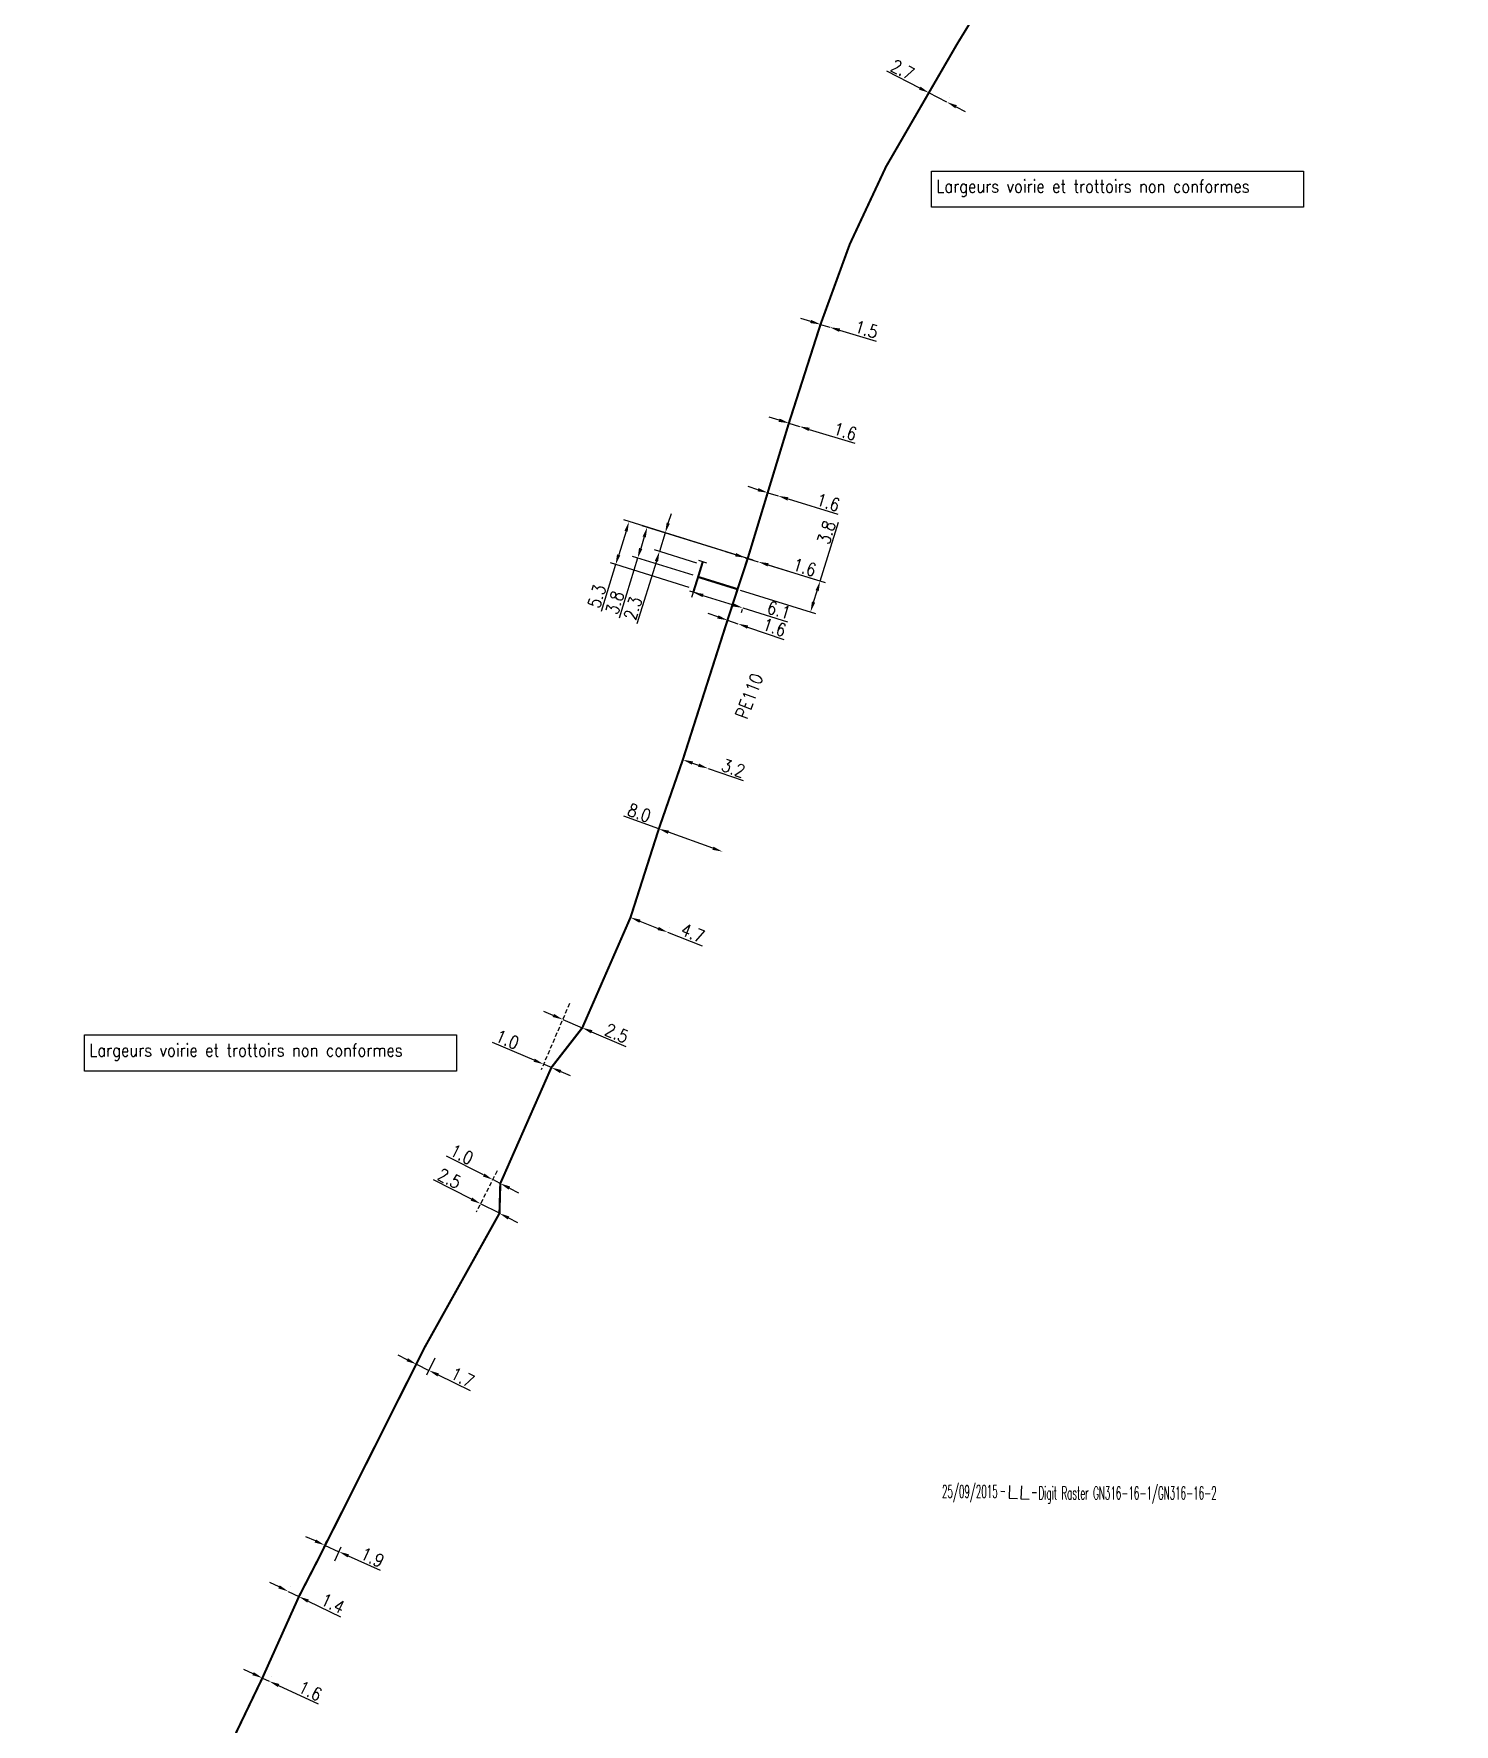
# Model space of a CAD drawing. Header units: millimetres. Extents: x 113011 to 114001, y 124000 to 125001.
# Drawn here: x 113611 to 113778, y 124542.4 to 124741.3 of the extents above; entities that cross this region are included whole.
import ezdxf
from ezdxf.enums import TextEntityAlignment as Align

# ---------------------------------------------------------------- set-up
doc = ezdxf.new("R2010")
doc.units = ezdxf.units.MM
doc.header["$PDMODE"] = 34
doc.linetypes.add('DASHED', pattern=[0.75, 0.5, -0.25])
doc.linetypes.add('L_25_PE', pattern=[2000, 1000, 1000])
doc.layers.get('0').update_dxf_attribs({"linetype": 'CONTINUOUS'})
doc.layers.get('Defpoints').update_dxf_attribs({"linetype": 'CONTINUOUS'})
for name, color, linetype in [('L_150', 1, 'CONTINUOUS'), ('L_340', 7, 'CONTINUOUS'), ('L_900', 7, 'CONTINUOUS'), ('L_910', 7, 'CONTINUOUS')]:
    doc.layers.add(name, color=color, linetype=linetype)
doc.styles.get("Standard").update_dxf_attribs({"font": 'romans.shx', "width": 0.85})
doc.dimstyles.get("Standard").update_dxf_attribs({"dimtxt": 1.5, "dimasz": 1.2, "dimexe": 0.625, "dimexo": 0.625, "dimgap": 0.25, "dimtad": 1, "dimdec": 1, "dimzin": 0, "dimdsep": 46, "dimtxsty": 'Standard', "dimcen": -0.5, "dimadec": 0, "dimazin": 0, "dimtfac": 1, "dimtdec": 1, "dimtmove": 0, "dimatfit": 3, "dimfxl": 0, "dimtolj": 1, "dimtzin": 0, "dimarcsym": 0})

# ---------------------------------------------------------------- blocks, each defined once
blk = doc.blocks.new('GIS_MODF')
at = {"color": 0, "linetype": 'Continuous', "flags": 128}
for points in [[(-2.18, -0.01), (-1.68, -0.01)], [(1.52, -0.01), (2.02, -0.01)]]:
    blk.add_lwpolyline(points, dxfattribs=at)
at = {"color": 0, "linetype": 'Continuous', "width": 0.5}
blk.add_attdef('DATE', text='', height=1.5, dxfattribs=at).set_placement((-2.5, -0.8), align=Align.RIGHT)
at = {"color": 0, "linetype": 'Continuous', "width": 1.771291}
blk.add_attdef('USER', text='', height=1.5, dxfattribs=at).set_placement((-1.51, -0.8), (1.28, -0.8), align=Align.FIT)
at = {"color": 0, "linetype": 'Continuous', "width": 0.5}
blk.add_attdef('DESC', (2.29, -0.8), '', height=1.5, dxfattribs=at)
blk = doc.blocks.new('*D284')
at = {"layer": 'Defpoints', "color": 0, "linetype": 'Continuous', "transparency": 16777216}
for p in [(113637.89, 124547.87), (113638.7, 124547.49), (113638.7, 124547.49)]:
    blk.add_point(p, dxfattribs=at)
at = {"layer": 'L_150', "color": 0, "linetype": 'Continuous', "lineweight": -2, "transparency": 16777216}
for p, q in [((113636.8, 124548.38), (113635.71, 124548.89)), ((113637.89, 124547.87), (113638.7, 124547.49)), ((113638.15, 124548.44), (113638.15, 124548.44)), ((113638.97, 124548.06), (113638.97, 124548.06)), ((113639.79, 124546.99), (113644.45, 124544.82))]:
    blk.add_line(p, q, dxfattribs=at)
at = {"layer": 'L_150', "color": 0, "linetype": 'Continuous', "transparency": 16777216}
for points in [[(113636.88, 124548.56), (113636.72, 124548.2), (113637.89, 124547.87)], [(113639.88, 124547.17), (113639.71, 124546.81), (113638.7, 124547.49)]]:
    blk.add_solid(points, dxfattribs=at)
at = {"layer": 'L_150', "color": 0, "linetype": 'Continuous', "transparency": 16777216, "insert": (113643.52, 124546.36), "char_height": 1.5, "attachment_point": 5, "rotation": 335.0694}
blk.add_mtext('\\A1;1.6', dxfattribs=at)
blk = doc.blocks.new('*D285')
at = {"layer": 'Defpoints', "color": 0, "linetype": 'Continuous', "transparency": 16777216}
for p in [(113640.93, 124558.06), (113640.93, 124558.06), (113642.19, 124557.45)]:
    blk.add_point(p, dxfattribs=at)
at = {"layer": 'L_150', "color": 0, "linetype": 'Continuous', "lineweight": -2, "transparency": 16777216}
for p, q in [((113639.85, 124558.59), (113638.77, 124559.11)), ((113640.93, 124558.06), (113642.19, 124557.45)), ((113641.2, 124558.62), (113641.2, 124558.62)), ((113642.46, 124558.01), (113642.46, 124558.01)), ((113643.27, 124556.92), (113647.09, 124555.06))]:
    blk.add_line(p, q, dxfattribs=at)
at = {"layer": 'L_150', "color": 0, "linetype": 'Continuous', "transparency": 16777216}
for points in [[(113639.94, 124558.77), (113639.76, 124558.41), (113640.93, 124558.06)], [(113643.36, 124557.1), (113643.18, 124556.74), (113642.19, 124557.45)]]:
    blk.add_solid(points, dxfattribs=at)
at = {"layer": 'L_150', "color": 0, "linetype": 'Continuous', "transparency": 16777216, "insert": (113646.16, 124556.63), "char_height": 1.5, "attachment_point": 5, "rotation": 334.0475}
blk.add_mtext('\\A1;1.4', dxfattribs=at)
blk = doc.blocks.new('*D286')
at = {"layer": 'Defpoints', "color": 0, "linetype": 'Continuous', "transparency": 16777216}
for p in [(113644.49, 124561.91), (113646.9, 124562.73), (113646.16, 124561.09)]:
    blk.add_point(p, dxfattribs=at)
at = {"layer": 'L_150', "color": 0, "linetype": 'Continuous', "lineweight": -2, "transparency": 16777216}
for p, q in [((113644.12, 124563.99), (113643.02, 124564.48)), ((113644.75, 124562.48), (113645.47, 124564.06)), ((113645.21, 124563.5), (113646.9, 124562.73)), ((113646.42, 124561.66), (113647.16, 124563.3)), ((113647.99, 124562.24), (113651.76, 124560.54))]:
    blk.add_line(p, q, dxfattribs=at)
at = {"layer": 'L_150', "color": 0, "linetype": 'Continuous', "transparency": 16777216}
for points in [[(113644.2, 124564.17), (113644.03, 124563.81), (113645.21, 124563.5)], [(113648.08, 124562.42), (113647.91, 124562.06), (113646.9, 124562.73)]]:
    blk.add_solid(points, dxfattribs=at)
at = {"layer": 'L_150', "color": 0, "linetype": 'Continuous', "transparency": 16777216, "insert": (113650.83, 124562.06), "char_height": 1.5, "attachment_point": 5, "rotation": 335.7417}
blk.add_mtext('\\A1;1.9', dxfattribs=at)
blk = doc.blocks.new('*D289')
at = {"layer": 'Defpoints', "color": 0, "linetype": 'Continuous', "transparency": 16777216}
for p in [(113656.98, 124586.77), (113658.46, 124586.04), (113657.48, 124584.05)]:
    blk.add_point(p, dxfattribs=at)
at = {"layer": 'L_150', "color": 0, "linetype": 'Continuous', "lineweight": -2, "transparency": 16777216}
for p, q in [((113654.92, 124585.31), (113653.85, 124585.84)), ((113656.71, 124586.21), (113655.73, 124584.22)), ((113658.19, 124585.48), (113657.21, 124583.49)), ((113656, 124584.78), (113657.48, 124584.05)), ((113658.56, 124583.52), (113662.32, 124581.67))]:
    blk.add_line(p, q, dxfattribs=at)
at = {"layer": 'L_150', "color": 0, "linetype": 'Continuous', "transparency": 16777216}
for points in [[(113655.01, 124585.49), (113654.84, 124585.13), (113656, 124584.78)], [(113658.65, 124583.7), (113658.47, 124583.34), (113657.48, 124584.05)]]:
    blk.add_solid(points, dxfattribs=at)
at = {"layer": 'L_150', "color": 0, "linetype": 'Continuous', "transparency": 16777216, "insert": (113661.42, 124583.23), "char_height": 1.5, "attachment_point": 5, "rotation": 333.8139}
blk.add_mtext('\\A1;1.7', dxfattribs=at)
blk = doc.blocks.new('*D290')
at = {"layer": 'Defpoints', "color": 0, "linetype": 'Continuous', "transparency": 16777216}
for p in [(113692.58, 124672.29), (113693.81, 124671.87), (113693.81, 124671.87)]:
    blk.add_point(p, dxfattribs=at)
at = {"layer": 'L_150', "color": 0, "linetype": 'Continuous', "lineweight": -2, "transparency": 16777216}
for p, q in [((113691.44, 124672.68), (113690.31, 124673.07)), ((113692.58, 124672.29), (113693.81, 124671.87)), ((113694.94, 124671.48), (113699.19, 124670.03))]:
    blk.add_line(p, q, dxfattribs=at)
at = {"layer": 'L_150', "color": 0, "linetype": 'Continuous', "transparency": 16777216}
for points in [[(113691.51, 124672.87), (113691.38, 124672.49), (113692.58, 124672.29)], [(113695.01, 124671.67), (113694.88, 124671.3), (113693.81, 124671.87)]]:
    blk.add_solid(points, dxfattribs=at)
at = {"layer": 'L_150', "color": 0, "linetype": 'Continuous', "transparency": 16777216, "insert": (113698.1, 124671.46), "char_height": 1.5, "attachment_point": 5, "rotation": 341.1291}
blk.add_mtext('\\A1;1.6', dxfattribs=at)
blk = doc.blocks.new('*D291')
at = {"layer": 'Defpoints', "color": 0, "linetype": 'Continuous', "transparency": 16777216}
for p in [(113663.54, 124603.66), (113663.54, 124603.66), (113665.77, 124602.53)]:
    blk.add_point(p, dxfattribs=at)
at = {"layer": 'L_150', "color": 0, "linetype": 'Continuous', "lineweight": -2, "transparency": 16777216}
for p, q in [((113662.47, 124604.2), (113658.01, 124606.46)), ((113665.77, 124602.53), (113663.54, 124603.66)), ((113666.84, 124601.98), (113667.91, 124601.44))]:
    blk.add_line(p, q, dxfattribs=at)
at = {"layer": 'L_150', "color": 0, "linetype": 'Continuous', "transparency": 16777216}
for points in [[(113662.56, 124604.38), (113662.38, 124604.02), (113663.54, 124603.66)], [(113666.93, 124602.16), (113666.75, 124601.8), (113665.77, 124602.53)]]:
    blk.add_solid(points, dxfattribs=at)
at = {"layer": 'L_150', "color": 0, "linetype": 'Continuous', "transparency": 16777216, "insert": (113659.88, 124606.63), "char_height": 1.5, "attachment_point": 5, "rotation": 333.1086}
blk.add_mtext('\\A1;2.5', dxfattribs=at)
blk = doc.blocks.new('*D292')
at = {"layer": 'Defpoints', "color": 0, "linetype": 'Continuous', "transparency": 16777216}
for p in [(113664.98, 124606.49), (113664.98, 124606.49), (113665.87, 124606.04)]:
    blk.add_point(p, dxfattribs=at)
at = {"layer": 'L_150', "color": 0, "linetype": 'Continuous', "lineweight": -2, "transparency": 16777216}
for p, q in [((113663.91, 124607.04), (113659.56, 124609.24)), ((113665.87, 124606.04), (113664.98, 124606.49)), ((113666.94, 124605.5), (113668.01, 124604.95))]:
    blk.add_line(p, q, dxfattribs=at)
at = {"layer": 'L_150', "color": 0, "linetype": 'Continuous', "transparency": 16777216}
for points in [[(113664, 124607.21), (113663.82, 124606.86), (113664.98, 124606.49)], [(113667.03, 124605.68), (113666.85, 124605.32), (113665.87, 124606.04)]]:
    blk.add_solid(points, dxfattribs=at)
at = {"layer": 'L_150', "color": 0, "linetype": 'Continuous', "transparency": 16777216, "insert": (113661.34, 124609.46), "char_height": 1.5, "attachment_point": 5, "rotation": 333.1086}
blk.add_mtext('\\A1;1.0', dxfattribs=at)
blk = doc.blocks.new('*D293')
at = {"layer": 'Defpoints', "color": 0, "linetype": 'Continuous', "transparency": 16777216}
for p in [(113670.95, 124620.07), (113670.95, 124620.07), (113671.87, 124619.67)]:
    blk.add_point(p, dxfattribs=at)
at = {"layer": 'L_150', "color": 0, "linetype": 'Continuous', "lineweight": -2, "transparency": 16777216}
for p, q in [((113669.85, 124620.54), (113664.94, 124622.64)), ((113671.87, 124619.67), (113670.95, 124620.07)), ((113672.97, 124619.2), (113674.08, 124618.73))]:
    blk.add_line(p, q, dxfattribs=at)
at = {"layer": 'L_150', "color": 0, "linetype": 'Continuous', "transparency": 16777216}
for points in [[(113669.93, 124620.72), (113669.77, 124620.36), (113670.95, 124620.07)], [(113673.05, 124619.39), (113672.9, 124619.02), (113671.87, 124619.67)]]:
    blk.add_solid(points, dxfattribs=at)
at = {"layer": 'L_150', "color": 0, "linetype": 'Continuous', "transparency": 16777216, "insert": (113666.71, 124622.97), "char_height": 1.5, "attachment_point": 5, "rotation": 336.8235}
blk.add_mtext('\\A1;1.0', dxfattribs=at)
blk = doc.blocks.new('*D294')
at = {"layer": 'Defpoints', "color": 0, "linetype": 'Continuous', "transparency": 16777216}
for p in [(113673.21, 124625.33), (113673.21, 124625.33), (113675.51, 124624.35)]:
    blk.add_point(p, dxfattribs=at)
at = {"layer": 'L_150', "color": 0, "linetype": 'Continuous', "lineweight": -2, "transparency": 16777216}
for p, q in [((113672.1, 124625.81), (113671, 124626.28)), ((113673.21, 124625.33), (113675.51, 124624.35)), ((113676.61, 124623.88), (113680.63, 124622.17))]:
    blk.add_line(p, q, dxfattribs=at)
at = {"layer": 'L_150', "color": 0, "linetype": 'Continuous', "transparency": 16777216}
for points in [[(113672.18, 124625.99), (113672.02, 124625.62), (113673.21, 124625.33)], [(113676.69, 124624.07), (113676.53, 124623.7), (113675.51, 124624.35)]]:
    blk.add_solid(points, dxfattribs=at)
at = {"layer": 'L_150', "color": 0, "linetype": 'Continuous', "transparency": 16777216, "insert": (113679.56, 124623.71), "char_height": 1.5, "attachment_point": 5, "rotation": 336.8917}
blk.add_mtext('\\A1;2.5', dxfattribs=at)
blk = doc.blocks.new('*D295')
at = {"layer": 'Defpoints', "color": 0, "linetype": 'Continuous', "transparency": 16777216}
for p in [(113681.18, 124637.33), (113685.54, 124635.59), (113685.54, 124635.59)]:
    blk.add_point(p, dxfattribs=at)
at = {"layer": 'L_150', "color": 0, "linetype": 'Continuous', "lineweight": -2, "transparency": 16777216}
for p, q in [((113681.41, 124637.91), (113681.41, 124637.91)), ((113682.29, 124636.88), (113684.43, 124636.03)), ((113685.54, 124635.59), (113689.6, 124633.98)), ((113685.77, 124636.17), (113685.77, 124636.17))]:
    blk.add_line(p, q, dxfattribs=at)
at = {"layer": 'L_150', "color": 0, "linetype": 'Continuous', "transparency": 16777216}
for points in [[(113682.36, 124637.07), (113682.22, 124636.7), (113681.18, 124637.33)], [(113684.5, 124636.22), (113684.35, 124635.85), (113685.54, 124635.59)]]:
    blk.add_solid(points, dxfattribs=at)
at = {"layer": 'L_150', "color": 0, "linetype": 'Continuous', "transparency": 16777216, "insert": (113688.5, 124635.49), "char_height": 1.5, "attachment_point": 5, "rotation": 338.3167}
blk.add_mtext('\\A1;4.7', dxfattribs=at)
blk = doc.blocks.new('*D296')
at = {"layer": 'Defpoints', "color": 0, "linetype": 'Continuous', "transparency": 16777216}
for p in [(113684.51, 124647.75), (113691.99, 124645.07), (113691.99, 124645.07)]:
    blk.add_point(p, dxfattribs=at)
at = {"layer": 'L_150', "color": 0, "linetype": 'Continuous', "lineweight": -2, "transparency": 16777216}
for p, q in [((113684.51, 124647.75), (113680.39, 124649.23)), ((113690.86, 124645.48), (113685.64, 124647.35))]:
    blk.add_line(p, q, dxfattribs=at)
at = {"layer": 'L_150', "color": 0, "linetype": 'Continuous', "transparency": 16777216}
for points in [[(113685.71, 124647.54), (113685.57, 124647.16), (113684.51, 124647.75)], [(113690.93, 124645.66), (113690.8, 124645.29), (113691.99, 124645.07)]]:
    blk.add_solid(points, dxfattribs=at)
at = {"layer": 'L_150', "color": 0, "linetype": 'Continuous', "transparency": 16777216, "insert": (113682.22, 124649.63), "char_height": 1.5, "attachment_point": 5, "rotation": 340.2959}
blk.add_mtext('\\A1;8.0', dxfattribs=at)
blk = doc.blocks.new('*D297')
at = {"layer": 'Defpoints', "color": 0, "linetype": 'Continuous', "transparency": 16777216}
for p in [(113687.33, 124655.88), (113690.31, 124654.85), (113690.31, 124654.85)]:
    blk.add_point(p, dxfattribs=at)
at = {"layer": 'L_150', "color": 0, "linetype": 'Continuous', "lineweight": -2, "transparency": 16777216}
for p, q in [((113687.53, 124656.47), (113687.53, 124656.47)), ((113688.46, 124655.49), (113689.17, 124655.24)), ((113690.31, 124654.85), (113694.44, 124653.43)), ((113690.51, 124655.44), (113690.51, 124655.44))]:
    blk.add_line(p, q, dxfattribs=at)
at = {"layer": 'L_150', "color": 0, "linetype": 'Continuous', "transparency": 16777216}
for points in [[(113688.53, 124655.68), (113688.4, 124655.3), (113687.33, 124655.88)], [(113689.24, 124655.43), (113689.11, 124655.05), (113690.31, 124654.85)]]:
    blk.add_solid(points, dxfattribs=at)
at = {"layer": 'L_150', "color": 0, "linetype": 'Continuous', "transparency": 16777216, "insert": (113693.27, 124654.89), "char_height": 1.5, "attachment_point": 5, "rotation": 340.9747}
blk.add_mtext('\\A1;3.2', dxfattribs=at)
blk = doc.blocks.new('*D298')
at = {"layer": 'Defpoints', "color": 0, "linetype": 'Continuous', "transparency": 16777216}
for p in [(113694.67, 124679.64), (113696.2, 124679.16), (113696.2, 124679.16)]:
    blk.add_point(p, dxfattribs=at)
at = {"layer": 'L_150', "color": 0, "linetype": 'Continuous', "lineweight": -2, "transparency": 16777216}
for p, q in [((113693.53, 124679.99), (113692.38, 124680.35)), ((113694.67, 124679.64), (113696.2, 124679.16)), ((113697.35, 124678.81), (113702.78, 124677.12))]:
    blk.add_line(p, q, dxfattribs=at)
at = {"layer": 'L_150', "color": 0, "linetype": 'Continuous', "transparency": 16777216}
for points in [[(113693.59, 124680.19), (113693.47, 124679.8), (113694.67, 124679.64)], [(113697.41, 124679), (113697.29, 124678.62), (113696.2, 124679.16)]]:
    blk.add_solid(points, dxfattribs=at)
at = {"layer": 'L_150', "color": 0, "linetype": 'Continuous', "transparency": 16777216, "insert": (113701.65, 124678.52), "char_height": 1.5, "attachment_point": 5, "rotation": 342.7314}
blk.add_mtext('\\A1;1.6', dxfattribs=at)
blk = doc.blocks.new('*D299')
at = {"layer": 'Defpoints', "color": 0, "linetype": 'Continuous', "transparency": 16777216}
for p in [(113697.31, 124687.29), (113698.56, 124686.91), (113698.56, 124686.91)]:
    blk.add_point(p, dxfattribs=at)
at = {"layer": 'L_150', "color": 0, "linetype": 'Continuous', "lineweight": -2, "transparency": 16777216}
for p, q in [((113696.17, 124687.64), (113695.02, 124688)), ((113697.31, 124687.29), (113698.56, 124686.91)), ((113697.5, 124687.89), (113697.5, 124687.89)), ((113698.74, 124687.51), (113698.74, 124687.51)), ((113699.7, 124686.56), (113705.55, 124684.76))]:
    blk.add_line(p, q, dxfattribs=at)
at = {"layer": 'L_150', "color": 0, "linetype": 'Continuous', "transparency": 16777216}
for points in [[(113696.23, 124687.84), (113696.11, 124687.45), (113697.31, 124687.29)], [(113699.76, 124686.75), (113699.64, 124686.37), (113698.56, 124686.91)]]:
    blk.add_solid(points, dxfattribs=at)
at = {"layer": 'L_150', "color": 0, "linetype": 'Continuous', "transparency": 16777216, "insert": (113704.42, 124686.15), "char_height": 1.5, "attachment_point": 5, "rotation": 342.8889}
blk.add_mtext('\\A1;1.6', dxfattribs=at)
blk = doc.blocks.new('*D300')
at = {"layer": 'Defpoints', "color": 0, "linetype": 'Continuous', "transparency": 16777216}
for p in [(113699.8, 124695.47), (113701.04, 124695.09), (113701.04, 124695.09)]:
    blk.add_point(p, dxfattribs=at)
at = {"layer": 'L_150', "color": 0, "linetype": 'Continuous', "lineweight": -2, "transparency": 16777216}
for p, q in [((113698.65, 124695.81), (113697.5, 124696.16)), ((113699.8, 124695.47), (113701.04, 124695.09)), ((113702.19, 124694.74), (113707.56, 124693.11))]:
    blk.add_line(p, q, dxfattribs=at)
at = {"layer": 'L_150', "color": 0, "linetype": 'Continuous', "transparency": 16777216}
for points in [[(113698.71, 124696.01), (113698.59, 124695.62), (113699.8, 124695.47)], [(113702.25, 124694.93), (113702.13, 124694.55), (113701.04, 124695.09)]]:
    blk.add_solid(points, dxfattribs=at)
at = {"layer": 'L_150', "color": 0, "linetype": 'Continuous', "transparency": 16777216, "insert": (113706.42, 124694.5), "char_height": 1.5, "attachment_point": 5, "rotation": 343.0897}
blk.add_mtext('\\A1;1.6', dxfattribs=at)
blk = doc.blocks.new('*D301')
at = {"layer": 'Defpoints', "color": 0, "linetype": 'Continuous', "transparency": 16777216}
for p in [(113716.26, 124734.33), (113718.39, 124733.23), (113718.39, 124733.23)]:
    blk.add_point(p, dxfattribs=at)
at = {"layer": 'L_150', "color": 0, "linetype": 'Continuous', "lineweight": -2, "transparency": 16777216}
for p, q in [((113715.19, 124734.87), (113711.3, 124736.87)), ((113718.39, 124733.23), (113716.26, 124734.33)), ((113718.68, 124733.78), (113718.68, 124733.78)), ((113719.46, 124732.68), (113720.53, 124732.13))]:
    blk.add_line(p, q, dxfattribs=at)
at = {"layer": 'L_150', "color": 0, "linetype": 'Continuous', "transparency": 16777216}
for points in [[(113715.28, 124735.05), (113715.1, 124734.7), (113716.26, 124734.33)], [(113719.55, 124732.86), (113719.37, 124732.5), (113718.39, 124733.23)]]:
    blk.add_solid(points, dxfattribs=at)
at = {"layer": 'L_150', "color": 0, "linetype": 'Continuous', "transparency": 16777216, "insert": (113713.17, 124737.04), "char_height": 1.5, "attachment_point": 5, "rotation": 332.8059}
blk.add_mtext('\\A1;2.7', dxfattribs=at)
blk = doc.blocks.new('*D302')
at = {"layer": 'Defpoints', "color": 0, "linetype": 'Continuous', "transparency": 16777216}
for p in [(113683.15, 124683.22), (113696.2, 124679.16), (113689.13, 124677.38)]:
    blk.add_point(p, dxfattribs=at)
at = {"layer": 'L_150', "color": 0, "linetype": 'Continuous', "lineweight": -2, "transparency": 16777216}
for p, q in [((113695.61, 124679.35), (113682.55, 124683.41)), ((113682.79, 124682.08), (113682.38, 124680.74)), ((113682.02, 124679.59), (113679.83, 124672.54)), ((113688.53, 124677.57), (113681.42, 124679.78))]:
    blk.add_line(p, q, dxfattribs=at)
at = {"layer": 'L_150', "color": 0, "linetype": 'Continuous', "transparency": 16777216}
for points in [[(113682.6, 124682.14), (113682.98, 124682.02), (113683.15, 124683.22)], [(113682.18, 124680.8), (113682.57, 124680.68), (113682.02, 124679.59)]]:
    blk.add_solid(points, dxfattribs=at)
at = {"layer": 'L_150', "color": 0, "linetype": 'Continuous', "transparency": 16777216, "insert": (113679.34, 124674.35), "char_height": 1.5, "attachment_point": 5, "rotation": 72.7319}
blk.add_mtext('\\A1;3.8', dxfattribs=at)
blk = doc.blocks.new('*D303')
at = {"layer": 'Defpoints', "color": 0, "linetype": 'Continuous', "transparency": 16777216}
for p in [(113685.26, 124682.56), (113689.57, 124678.82), (113696.2, 124679.16)]:
    blk.add_point(p, dxfattribs=at)
at = {"layer": 'L_340', "color": 0, "linetype": 'Continuous', "lineweight": -2, "transparency": 16777216}
for p, q in [((113685.62, 124683.71), (113685.98, 124684.86)), ((113685.26, 124682.56), (113684.58, 124680.37)), ((113695.61, 124679.35), (113684.67, 124682.75)), ((113688.97, 124679), (113683.99, 124680.55)), ((113684.23, 124679.22), (113681.94, 124671.88))]:
    blk.add_line(p, q, dxfattribs=at)
at = {"layer": 'L_340', "color": 0, "linetype": 'Continuous', "transparency": 16777216}
for points in [[(113685.43, 124683.77), (113685.81, 124683.65), (113685.26, 124682.56)], [(113684.04, 124679.28), (113684.42, 124679.16), (113684.58, 124680.37)]]:
    blk.add_solid(points, dxfattribs=at)
at = {"layer": 'L_340', "color": 0, "linetype": 'Continuous', "transparency": 16777216, "insert": (113681.46, 124673.69), "char_height": 1.5, "attachment_point": 5, "rotation": 72.7319}
blk.add_mtext('\\A1;2.3', dxfattribs=at)
blk = doc.blocks.new('*D304')
at = {"layer": 'Defpoints', "color": 0, "linetype": 'Continuous', "transparency": 16777216}
for p in [(113696.2, 124679.16), (113703.48, 124676.9), (113693.49, 124676.03)]:
    blk.add_point(p, dxfattribs=at)
at = {"layer": 'L_150', "color": 0, "linetype": 'Continuous', "lineweight": -2, "transparency": 16777216}
for p, q in [((113703.48, 124676.9), (113705.63, 124683.82)), ((113696.8, 124678.98), (113704.07, 124676.71)), ((113694.08, 124675.84), (113702.95, 124673.08)), ((113702.7, 124674.42), (113703.12, 124675.75))]:
    blk.add_line(p, q, dxfattribs=at)
at = {"layer": 'L_150', "color": 0, "linetype": 'Continuous', "transparency": 16777216}
for points in [[(113702.93, 124675.81), (113703.31, 124675.69), (113703.48, 124676.9)], [(113702.51, 124674.48), (113702.9, 124674.36), (113702.35, 124673.27)]]:
    blk.add_solid(points, dxfattribs=at)
at = {"layer": 'L_150', "color": 0, "linetype": 'Continuous', "transparency": 16777216, "insert": (113704.21, 124682.61), "char_height": 1.5, "attachment_point": 5, "rotation": 72.7127}
blk.add_mtext('\\A1;3.8', dxfattribs=at)
blk = doc.blocks.new('*D305')
at = {"layer": 'Defpoints', "color": 0, "linetype": 'Continuous', "transparency": 16777216}
for p in [(113681, 124683.89), (113696.2, 124679.16), (113688.68, 124675.95)]:
    blk.add_point(p, dxfattribs=at)
at = {"layer": 'L_340', "color": 0, "linetype": 'Continuous', "lineweight": -2, "transparency": 16777216}
for p, q in [((113680.65, 124682.75), (113679.79, 124679.98)), ((113695.61, 124679.35), (113680.41, 124684.08)), ((113679.43, 124678.83), (113677.71, 124673.3)), ((113688.08, 124676.14), (113678.83, 124679.02))]:
    blk.add_line(p, q, dxfattribs=at)
at = {"layer": 'L_340', "color": 0, "linetype": 'Continuous', "transparency": 16777216}
for points in [[(113680.46, 124682.81), (113680.84, 124682.69), (113681, 124683.89)], [(113679.59, 124680.04), (113679.98, 124679.92), (113679.43, 124678.83)]]:
    blk.add_solid(points, dxfattribs=at)
at = {"layer": 'L_340', "color": 0, "linetype": 'Continuous', "transparency": 16777216, "insert": (113677.22, 124675.11), "char_height": 1.5, "attachment_point": 5, "rotation": 72.7127}
blk.add_mtext('\\A1;5.3', dxfattribs=at)
blk = doc.blocks.new('*D306')
at = {"layer": 'Defpoints', "color": 0, "linetype": 'Continuous', "transparency": 16777216}
for p in [(113689.13, 124677.38), (113694.38, 124673.74), (113694.51, 124674.14)]:
    blk.add_point(p, dxfattribs=at)
at = {"layer": 'L_150', "color": 0, "linetype": 'Continuous', "lineweight": -2, "transparency": 16777216}
for p, q in [((113688.94, 124676.79), (113688.37, 124674.96)), ((113689.7, 124675.2), (113693.24, 124674.1)), ((113694.32, 124673.54), (113694.2, 124673.15)), ((113694.38, 124673.74), (113699.65, 124672.11))]:
    blk.add_line(p, q, dxfattribs=at)
at = {"layer": 'L_150', "color": 0, "linetype": 'Continuous', "transparency": 16777216}
for points in [[(113689.76, 124675.39), (113689.64, 124675.01), (113688.56, 124675.56)], [(113693.3, 124674.29), (113693.18, 124673.91), (113694.38, 124673.74)]]:
    blk.add_solid(points, dxfattribs=at)
at = {"layer": 'L_150', "color": 0, "linetype": 'Continuous', "transparency": 16777216, "insert": (113698.63, 124673.47), "char_height": 1.5, "attachment_point": 5, "rotation": 342.7127}
blk.add_mtext('\\A1;6.1', dxfattribs=at)
blk = doc.blocks.new('L_340_07')
at = {"color": 0, "linetype": 'Continuous', "const_width": 0.25, "flags": 128}
blk.add_lwpolyline([(0, 0), (0.35, 0)], dxfattribs=at)
at = {"color": 0, "linetype": 'Continuous', "flags": 128}
blk.add_lwpolyline([(0.35, -0.5), (0.35, 0.5)], dxfattribs=at)
at = {"color": 0, "linetype": 'Continuous', "width": 0.75, "flags": 3}
for tag, p in [('DEF_LEG', (0.72, -3.47)), ('DEF_COUP', (0.72, -5.97)), ('DEF_TYPE', (0.72, -8.47))]:
    blk.add_attdef(tag, text='', height=1.2, dxfattribs=at).set_placement(p, align=Align.MIDDLE)
blk = doc.blocks.new('*D315')
at = {"layer": 'Defpoints', "color": 0, "linetype": 'Continuous', "transparency": 16777216}
for p in [(113703.52, 124707.08), (113704.62, 124706.75), (113704.62, 124706.75)]:
    blk.add_point(p, dxfattribs=at)
at = {"layer": 'L_150', "color": 0, "linetype": 'Continuous', "lineweight": -2, "transparency": 16777216}
for p, q in [((113702.37, 124707.43), (113701.22, 124707.77)), ((113703.52, 124707.08), (113704.62, 124706.75)), ((113703.7, 124707.68), (113703.7, 124707.68)), ((113704.8, 124707.35), (113704.8, 124707.35)), ((113705.77, 124706.41), (113710.07, 124705.12))]:
    blk.add_line(p, q, dxfattribs=at)
at = {"layer": 'L_150', "color": 0, "linetype": 'Continuous', "transparency": 16777216}
for points in [[(113702.42, 124707.62), (113702.31, 124707.24), (113703.52, 124707.08)], [(113705.82, 124706.6), (113705.71, 124706.21), (113704.62, 124706.75)]]:
    blk.add_solid(points, dxfattribs=at)
at = {"layer": 'L_150', "color": 0, "linetype": 'Continuous', "transparency": 16777216, "insert": (113708.92, 124706.5), "char_height": 1.5, "attachment_point": 5, "rotation": 343.2898}
blk.add_mtext('\\A1;1.5', dxfattribs=at)

msp = doc.modelspace()

# ---------------------------------------------------------------- linework, layer by layer
at = {"layer": 'L_150', "linetype": 'L_25_PE', "flags": 128}
for points in [[(113587.28, 124311.65, 0.25, 0.25, 0), (113587.18, 124312.15, 0.25, 0.25, 0), (113587.18, 124312.15, 0.25, 0.25, -0.020063), (113586.46, 124322.33, 0.25, 0.25, 0), (113586.46, 124322.33, 0.25, 0.25, 0), (113587.49, 124334.49, 0.25, 0.25, 0), (113588.09, 124342.28, 0.25, 0.25, 0), (113589.01, 124351.49, 0.25, 0.25, 0), (113589.55, 124361.49, 0.25, 0.25, 0), (113589.9, 124368.37, 0.25, 0.25, 0), (113590.48, 124377.01, 0.25, 0.25, 0), (113592.54, 124392.19, 0.25, 0.25, 0), (113594.81, 124407.26, 0.25, 0.25, 0), (113597.51, 124419.94, 0.25, 0.25, 0), (113600.63, 124439, 0.25, 0.25, 0), (113600.87, 124440.4, 0.25, 0.25, 0), (113601.74, 124444.36, 0.25, 0.25, 0), (113604.4, 124455.73, 0.25, 0.25, 0), (113607.07, 124465.95, 0.25, 0.25, 0), (113611.04, 124480.89, 0.25, 0.25, 0), (113615.29, 124495.12, 0.25, 0.25, 0), (113619.51, 124507.06, 0.25, 0.25, 0), (113622.53, 124514.98, 0.25, 0.25, 0), (113626.82, 124524.73, 0.25, 0.25, 0), (113629.53, 124530.36, 0.25, 0.25, 0), (113633.64, 124539.02, 0.25, 0.25, 0), (113637.89, 124547.87, 0.25, 0.25, 0), (113642.19, 124557.45, 0.25, 0.25, 0), (113644.49, 124561.91, 0.25, 0.25, 0), (113656.98, 124586.77, 0.25, 0.25, 0), (113665.77, 124602.53, 0.25, 0.25, 0), (113665.87, 124606.04, 0.25, 0.25, 0), (113671.87, 124619.67, 0.25, 0.25, 0), (113675.51, 124624.35, 0.25, 0.25, 0), (113681.18, 124637.33, 0.25, 0.25, 0), (113684.51, 124647.75, 0.25, 0.25, 0), (113687.33, 124655.88, 0.25, 0.25, 0), (113692.58, 124672.29, 0.25, 0.25, 0), (113693.77, 124675.94, 0.25, 0.25, 0), (113694.96, 124679.55, 0.25, 0.25, 0), (113697.31, 124687.29, 0.25, 0.25, 0), (113699.8, 124695.47, 0.25, 0.25, 0), (113703.52, 124707.08, 0.25, 0.25, 0), (113703.52, 124707.08, 0.25, 0.25, 0), (113703.52, 124707.08, 0.25, 0.25, -0.065833), (113716.26, 124734.33, 0.25, 0.25, 0), (113716.26, 124734.33, 0.25, 0.25, 0), (113716.26, 124734.33, 0.25, 0.25, -0.018522), (113726.7, 124751.36, 0.25, 0.25, 0), (113726.7, 124751.36, 0.25, 0.25, 0), (113735.07, 124762.06, 0.25, 0.25, 0), (113742.03, 124769.86, 0.25, 0.25, 0), (113747.3, 124775.4, 0.25, 0.25, 0), (113755.11, 124784.7, 0.25, 0.25, 0), (113762.24, 124793.16, 0.25, 0.25, 0), (113771.1, 124806.15, 0.25, 0.25, 0), (113772.22, 124807.81, 0.25, 0.25, 0), (113777.91, 124809.89, 0, 0, 0)], [(113688.68, 124675.95, 0.25, 0.25, 0), (113689.13, 124677.38, 0.25, 0.25, 0), (113689.57, 124678.82, 0, 0, 0)]]:
    msp.add_lwpolyline(points, format="xyseb", dxfattribs=at)
at = {"layer": 'L_150', "linetype": 'L_25_PE', "const_width": 0.25, "flags": 128}
msp.add_lwpolyline([(113689.13, 124677.38), (113693.77, 124675.94)], dxfattribs=at)
at = {"layer": 'L_150', "color": 7, "linetype": 'DASHED', "flags": 128}
for points in [[(113674, 124627.19), (113672.84, 124624.47), (113670.66, 124619.39)], [(113665.49, 124607.51), (113663.04, 124602.67)]]:
    msp.add_lwpolyline(points, dxfattribs=at)
at = {"layer": 'L_900', "color": 7, "linetype": 'Continuous'}
for points in [[(113716.59, 124725.12), (113760.3, 124725.12), (113760.3, 124720.86), (113716.59, 124720.86)], [(113616.99, 124623.51), (113660.7, 124623.51), (113660.7, 124619.25), (113616.99, 124619.25)]]:
    msp.add_lwpolyline(points, close=True, dxfattribs=at)

# ---------------------------------------------------------------- block references
at = {"layer": 'L_340'}
for p, rotation in [((113689.57, 124678.82), 72.73187515384268), ((113688.68, 124675.95), 252.7318751538427)]:
    msp.add_blockref('L_340_07', p, dxfattribs=dict(at, rotation=rotation))
at = {"layer": 'L_910', "linetype": 'Continuous'}
ref = msp.add_blockref('GIS_MODF', (113726.89, 124569.77), dxfattribs=dict(at, rotation=357.7974360026744))
ref.add_attrib('DATE', '25/09/2015', dxfattribs={"layer": '0', "color": 0, "linetype": 'Continuous', "height": 1.5, "width": 0.5}).set_placement((113724.36, 124569.06), align=Align.RIGHT)
ref.add_attrib('USER', 'LL', dxfattribs={"layer": '0', "color": 0, "linetype": 'Continuous', "height": 1.5, "rotation": 357.7974, "width": 1.180861}).set_placement((113725.36, 124569.03), (113728.14, 124568.92), align=Align.FIT)
ref.add_attrib('DESC', 'Digit Raster GN316-16-1/GN316-16-2', (113729.15, 124568.88), dxfattribs={"layer": '0', "color": 0, "linetype": 'Continuous', "height": 1.5, "width": 0.5})

# ---------------------------------------------------------------- texts
at = {"layer": 'L_150', "linetype": 'Continuous', "width": 0.85}
msp.add_text('PE110', height=1.5, rotation=69.0064, dxfattribs=at).set_placement((113695.14, 124663.37), align=Align.MIDDLE)
at = {"layer": 'L_900', "color": 7, "linetype": 'Continuous', "width": 0.85}
for p in [(113717.15, 124722.58), (113617.55, 124620.97)]:
    msp.add_text('Largeurs voirie et trottoirs non conformes', height=1.5, dxfattribs=at).set_placement(p)

# ---------------------------------------------------------------- dimensions: what is measured, and where the dimension line sits
at = {"layer": 'L_150', "linetype": 'Continuous'}
for base, p1, p2, angle, text, picture, middle in [((113718.39, 124733.23), (113716.26, 124734.33), (113718.39, 124733.23), 152.8059, '2.7', '*D301', (113712.71, 124736.15)), ((113704.62, 124706.75), (113703.52, 124707.08), (113704.62, 124706.75), 163.2898, '1.5', '*D315', (113708.63, 124705.55)), ((113701.04, 124695.09), (113699.8, 124695.47), (113701.04, 124695.09), 163.0897, '1.6', '*D300', (113706.13, 124693.54)), ((113698.56, 124686.91), (113697.31, 124687.29), (113698.56, 124686.91), 162.8889, '1.6', '*D299', (113704.12, 124685.2)), ((113683.15, 124683.22), (113689.13, 124677.38), (113696.2, 124679.16), 252.7319, '3.8', '*D302', (113680.3, 124674.05)), ((113703.48, 124676.9), (113693.49, 124676.03), (113696.2, 124679.16), 252.7127, '3.8', '*D304', (113705.16, 124682.31)), ((113696.2, 124679.16), (113694.67, 124679.64), (113696.2, 124679.16), 162.7314, '1.6', '*D298', (113701.35, 124677.56)), ((113694.38, 124673.74), (113689.13, 124677.38), (113694.51, 124674.14), 162.7127, '6.1', '*D306', (113698.33, 124672.51)), ((113693.81, 124671.87), (113692.58, 124672.29), (113693.81, 124671.87), 161.1291, '1.6', '*D290', (113697.78, 124670.52)), ((113690.31, 124654.85), (113687.33, 124655.88), (113690.31, 124654.85), 160.9747, '3.2', '*D297', (113692.94, 124653.94)), ((113691.99, 124645.07), (113684.51, 124647.75), (113691.99, 124645.07), 160.2959, '8.0', '*D296', (113681.89, 124648.69)), ((113685.54, 124635.59), (113681.18, 124637.33), (113685.54, 124635.59), 158.3167, '4.7', '*D295', (113688.13, 124634.56)), ((113673.21, 124625.33), (113675.51, 124624.35), (113673.21, 124625.33), 336.8917, '2.5', '*D294', (113679.17, 124622.79)), ((113670.95, 124620.07), (113671.87, 124619.67), (113670.95, 124620.07), 336.8235, '1.0', '*D293', (113666.32, 124622.05)), ((113664.98, 124606.49), (113665.87, 124606.04), (113664.98, 124606.49), 333.1086, '1.0', '*D292', (113660.89, 124608.56)), ((113663.54, 124603.66), (113665.77, 124602.53), (113663.54, 124603.66), 333.1086, '2.5', '*D291', (113659.43, 124605.74)), ((113657.48, 124584.05), (113656.98, 124586.77), (113658.46, 124586.04), 153.8139, '1.7', '*D289', (113660.98, 124582.33)), ((113646.9, 124562.73), (113644.49, 124561.91), (113646.16, 124561.09), 155.7417, '1.9', '*D286', (113650.42, 124561.15)), ((113640.93, 124558.06), (113642.19, 124557.45), (113640.93, 124558.06), 334.0475, '1.4', '*D285', (113645.72, 124555.73)), ((113638.7, 124547.49), (113637.89, 124547.87), (113638.7, 124547.49), 155.0694, '1.6', '*D284', (113643.1, 124545.45))]:
    dim = msp.add_linear_dim(base=base, p1=p1, p2=p2, angle=angle, text=text, dimstyle='Standard', dxfattribs=at)
    dim.commit()
    dim.dimension.update_dxf_attribs({"geometry": picture, "text_midpoint": middle, "dimtype": 160})
at = {"layer": 'L_340', "linetype": 'Continuous'}
for base, p1, angle, text, picture, middle in [((113685.26, 124682.56), (113689.57, 124678.82), 252.7319, '2.3', '*D303', (113682.41, 124673.39)), ((113681, 124683.89), (113688.68, 124675.95), 252.7127, '5.3', '*D305', (113678.18, 124674.82))]:
    dim = msp.add_linear_dim(base=base, p1=p1, p2=(113696.2, 124679.16), angle=angle, text=text, dimstyle='Standard', dxfattribs=at)
    dim.commit()
    dim.dimension.update_dxf_attribs({"geometry": picture, "text_midpoint": middle, "dimtype": 160})

doc.saveas('drawing.dxf')
